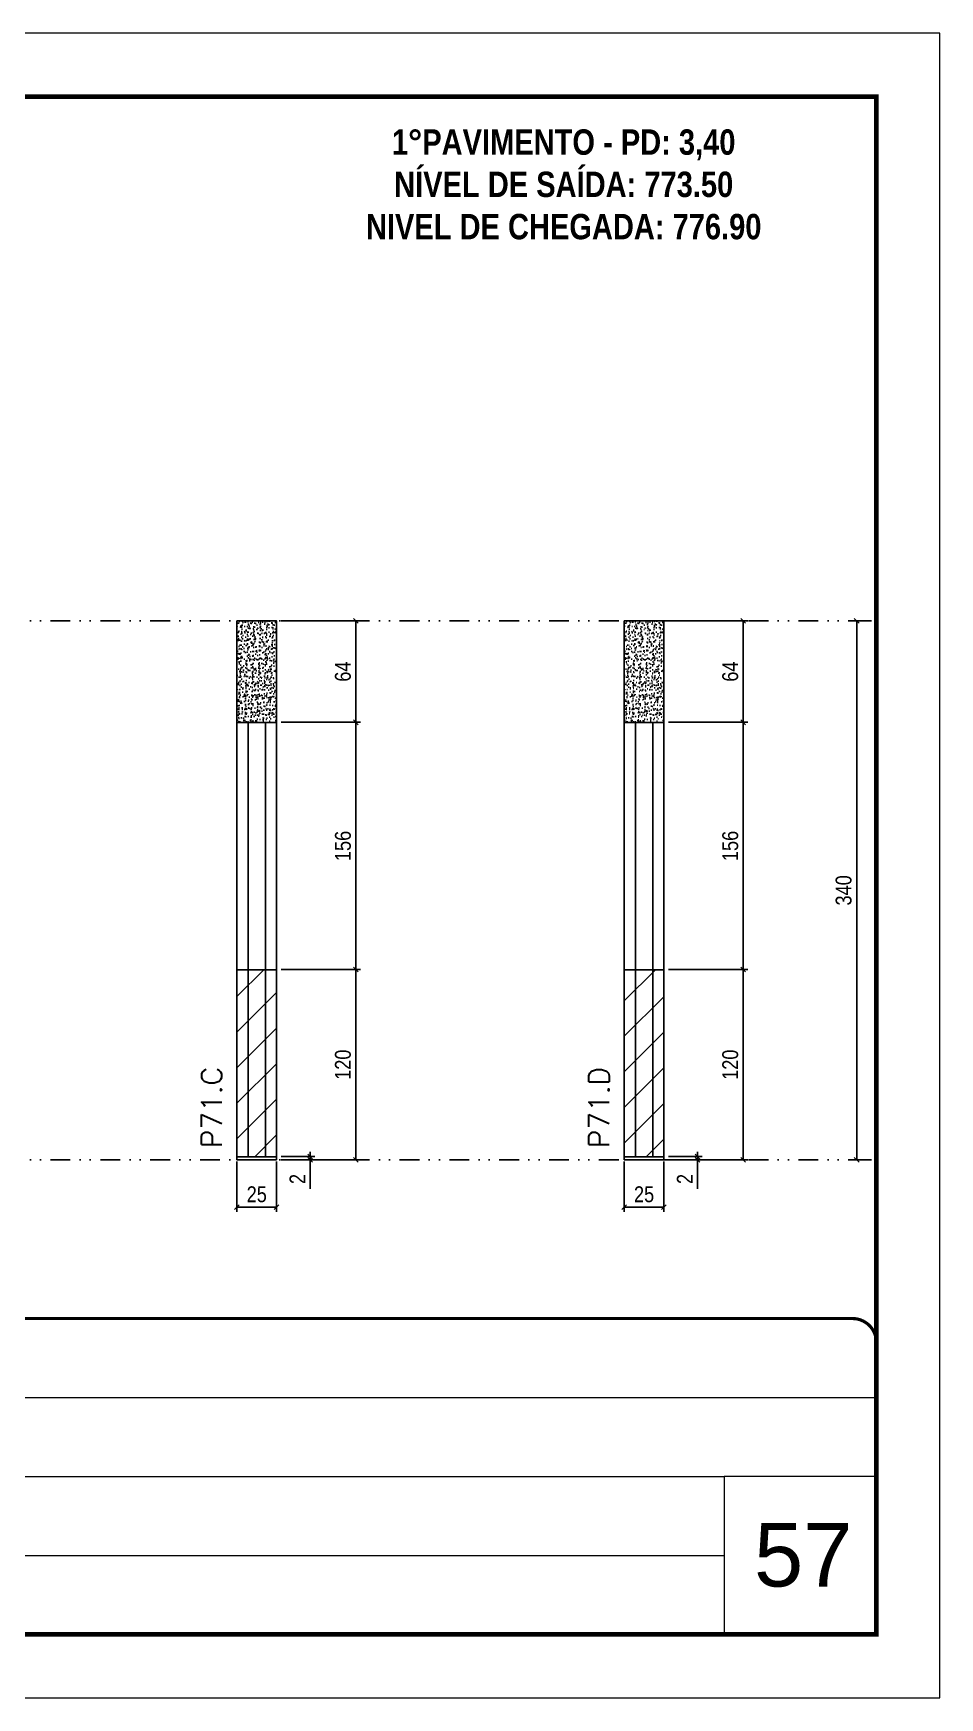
# Model space of a CAD drawing. Extents: x 14400 to 27878, y -21631 to 6985.
# Drawn here: x 15313 to 15885, y -10145 to -9095 of the extents above; entities that cross this region are included whole.
import ezdxf

# ---------------------------------------------------------------- set-up
doc = ezdxf.new("R2010")
doc.units = 0
for name, pattern in [('CONTINUO', [0]), ('DASHED', [0.75, 0.5, -0.25]), ('DIVIDE2', [0.625, 0.25, -0.125, 0, -0.125, 0, -0.125])]:
    doc.linetypes.add(name, pattern=pattern)
for name, color, linetype, lineweight in [('CARIMBO', 255, 'Continuous', 9), ('Folhas', 255, 'Continuous', 9), ('Hachura', 251, 'Continuous', 9), ('SARRAFO DE PRESSAO', 251, 'DASHED', 9), ('Texto Seção', 7, 'Continuous', 15)]:
    doc.layers.add(name, color=color, linetype=linetype, lineweight=lineweight)
for name, color, linetype in [('COTA', 241, 'Continuous'), ('NOMENCLATURA', 7, 'Continuous'), ('Nível', 160, 'Continuous'), ('Painéis', 200, 'Continuous'), ('SARR_2.2x7', 40, 'Continuous')]:
    doc.layers.add(name, color=color, linetype=linetype)
doc.styles.add('ARIAL', font='arial.ttf')
doc.styles.add('COTA TECNICA', font='techl___.ttf', dxfattribs={"height": 10})
doc.styles.add('COTA TECNICA-50', font='techl___.ttf', dxfattribs={"height": 10})
doc.styles.add('REGUA-120', font='ROMANS.shx', dxfattribs={"height": 15})
doc.styles.add('ROMANC', font='techb___.ttf', dxfattribs={"height": 2.5})
doc.dimstyles.new('COTA PAINEL-50', dxfattribs={"dimtxt": 10, "dimasz": 3, "dimexe": 3, "dimexo": 3, "dimgap": 3, "dimtad": 1, "dimdec": 1, "dimzin": 12, "dimdsep": 46, "dimtxsty": 'COTA TECNICA-50', "dimblk1": 'OBLIQUE', "dimblk2": 'OBLIQUE', "dimsah": 1, "dimcen": 0.9, "dimclrd": 4, "dimclre": 4, "dimclrt": 240, "dimadec": 1, "dimazin": 3, "dimtfac": 1, "dimtdec": 1, "dimtmove": 0, "dimatfit": 3, "dimfxl": 1, "dimtolj": 1, "dimtzin": 12, "dimarcsym": 0})
doc.dimstyles.new('PAINEL', dxfattribs={"dimtxt": 10, "dimasz": 3, "dimexe": 3, "dimexo": 3, "dimgap": 3, "dimtad": 1, "dimdec": 1, "dimzin": 12, "dimdsep": 46, "dimtxsty": 'COTA TECNICA', "dimblk1": 'OBLIQUE', "dimblk2": 'OBLIQUE', "dimsah": 1, "dimcen": 0.9, "dimclrd": 4, "dimclre": 4, "dimclrt": 240, "dimadec": 1, "dimazin": 3, "dimtfac": 1, "dimtdec": 1, "dimtmove": 0, "dimatfit": 3, "dimfxl": 1, "dimtolj": 1, "dimtzin": 12, "dimarcsym": 0})

# ---------------------------------------------------------------- blocks, each defined once
blk = doc.blocks.new('9999999999')
at = {"color": 30, "linetype": 'CONTINUO'}
for p, q in [((98564.6, 34379.6), (99584, 34379.6)), ((98564.6, 34329.8), (99488, 34329.8)), ((99584, 34329.8), (99488, 34329.8)), ((99488, 34329.8), (99488, 34230.2)), ((98564.6, 34280), (99488, 34280))]:
    blk.add_line(p, q, dxfattribs=at)
at = {"color": 30, "linetype": 'CONTINUO', "const_width": 2}
blk.add_lwpolyline([(99584, 34230.2), (99584, 34414.4, 0.414214), (99569, 34429.4), (98229, 34429.4, 0.414214), (98214, 34414.4), (98214, 34245.2, 0.414214), (98229, 34230.2), (99584, 34230.2)], format="xyb", dxfattribs=at)
at = {"layer": 'Folhas'}
blk.add_lwpolyline([(98139, 34190.2), (99624, 34190.2), (99624, 35240.2), (98139, 35240.2)], close=True, dxfattribs=at)
at = {"layer": 'Folhas', "color": 30, "const_width": 3}
blk.add_lwpolyline([(98214, 34230.2), (99584, 34230.2), (99584, 35200.2), (98214, 35200.2)], close=True, dxfattribs=at)
blk = doc.blocks.new('_Oblique')
at = {"color": 0, "linetype": 'ByBlock', "lineweight": -2}
blk.add_line((-0.5, -0.5), (0.5, 0.5), dxfattribs=at)
blk = doc.blocks.new('*D1460')
at = {"layer": 'COTA', "color": 4, "lineweight": -2, "transparency": 16777216}
for p, q in [((15441.7, -9807), (15441.7, -9838.9)), ((15466.7, -9807), (15466.7, -9838.9)), ((15441.7, -9835.9), (15466.7, -9835.9))]:
    blk.add_line(p, q, dxfattribs=at)
at = {"layer": 'Defpoints', "color": 0, "transparency": 16777216}
for p in [(15441.7, -9804), (15466.7, -9804), (15466.7, -9835.9)]:
    blk.add_point(p, dxfattribs=at)
at = {"layer": 'COTA', "color": 4, "lineweight": -2, "transparency": 16777216, "xscale": 3, "yscale": 3, "zscale": 3, "rotation": 180}
blk.add_blockref('_Oblique', (15441.7, -9835.9), dxfattribs=at)
at = {"layer": 'COTA', "color": 4, "lineweight": -2, "transparency": 16777216, "xscale": 3, "yscale": 3, "zscale": 3}
blk.add_blockref('_Oblique', (15466.7, -9835.9), dxfattribs=at)
at = {"layer": 'COTA', "color": 240, "transparency": 16777216, "insert": (15454.2, -9827.8), "char_height": 10, "attachment_point": 5, "style": 'COTA TECNICA'}
blk.add_mtext('\\A1;25', dxfattribs=at)
blk = doc.blocks.new('*D1461')
at = {"layer": 'COTA', "color": 4, "lineweight": -2, "transparency": 16777216}
for p, q in [((15469.7, -9804), (15490.9, -9804)), ((15469.7, -9806), (15490.9, -9806)), ((15487.9, -9804), (15487.9, -9801)), ((15487.9, -9804), (15487.9, -9806)), ((15487.9, -9806), (15487.9, -9824.2))]:
    blk.add_line(p, q, dxfattribs=at)
at = {"layer": 'Defpoints', "color": 0, "transparency": 16777216}
for p in [(15466.7, -9804), (15466.7, -9806), (15487.9, -9804)]:
    blk.add_point(p, dxfattribs=at)
at = {"layer": 'COTA', "color": 4, "lineweight": -2, "transparency": 16777216, "xscale": 3, "yscale": 3, "zscale": 3}
for p, rotation in [((15487.9, -9804), 270), ((15487.9, -9806), 90)]:
    blk.add_blockref('_Oblique', p, dxfattribs=dict(at, rotation=rotation))
at = {"layer": 'COTA', "color": 240, "transparency": 16777216, "insert": (15479.9, -9818.1), "char_height": 10, "attachment_point": 5, "rotation": 90, "style": 'COTA TECNICA-50'}
blk.add_mtext('\\A1;2', dxfattribs=at)
blk = doc.blocks.new('*D1462')
at = {"layer": 'COTA', "color": 4, "linetype": 'ByBlock', "lineweight": -2, "transparency": 16777216}
for p, q in [((15469.7, -9466), (15519.7, -9466)), ((15516.7, -9466), (15516.7, -9530)), ((15469.7, -9530), (15519.7, -9530))]:
    blk.add_line(p, q, dxfattribs=at)
at = {"layer": 'Defpoints', "color": 0, "linetype": 'ByBlock', "transparency": 16777216}
for p in [(15466.7, -9466), (15466.7, -9530), (15516.7, -9530)]:
    blk.add_point(p, dxfattribs=at)
at = {"layer": 'COTA', "color": 4, "linetype": 'ByBlock', "lineweight": -2, "transparency": 16777216, "xscale": 3, "yscale": 3, "zscale": 3}
for p, rotation in [((15516.7, -9466), 90), ((15516.7, -9530), 270)]:
    blk.add_blockref('_Oblique', p, dxfattribs=dict(at, rotation=rotation))
at = {"layer": 'COTA', "color": 240, "linetype": 'ByBlock', "transparency": 16777216, "insert": (15508.6, -9498), "char_height": 10, "attachment_point": 5, "rotation": 90, "style": 'COTA TECNICA'}
blk.add_mtext('\\A1;64', dxfattribs=at)
blk = doc.blocks.new('*D1463')
at = {"layer": 'COTA', "color": 4, "lineweight": -2, "transparency": 16777216}
for p, q in [((15469.7, -9686), (15519.7, -9686)), ((15516.7, -9686), (15516.7, -9806)), ((15469.7, -9806), (15519.7, -9806))]:
    blk.add_line(p, q, dxfattribs=at)
at = {"layer": 'Defpoints', "color": 0, "transparency": 16777216}
for p in [(15466.7, -9686), (15466.7, -9806), (15516.7, -9806)]:
    blk.add_point(p, dxfattribs=at)
at = {"layer": 'COTA', "color": 4, "lineweight": -2, "transparency": 16777216, "xscale": 3, "yscale": 3, "zscale": 3}
for p, rotation in [((15516.7, -9686), 90), ((15516.7, -9806), 270)]:
    blk.add_blockref('_Oblique', p, dxfattribs=dict(at, rotation=rotation))
at = {"layer": 'COTA', "color": 240, "transparency": 16777216, "insert": (15508.6, -9746), "char_height": 10, "attachment_point": 5, "rotation": 90, "style": 'COTA TECNICA'}
blk.add_mtext('\\A1;120', dxfattribs=at)
blk = doc.blocks.new('*D1785')
at = {"layer": 'COTA', "color": 4, "lineweight": -2, "transparency": 16777216}
for p, q in [((15469.7, -9530), (15519.7, -9530)), ((15516.7, -9686), (15516.7, -9530)), ((15469.7, -9686), (15519.7, -9686))]:
    blk.add_line(p, q, dxfattribs=at)
at = {"layer": 'Defpoints', "color": 0, "transparency": 16777216}
for p in [(15466.7, -9530), (15516.7, -9530), (15466.7, -9686)]:
    blk.add_point(p, dxfattribs=at)
at = {"layer": 'COTA', "color": 4, "lineweight": -2, "transparency": 16777216, "xscale": 3, "yscale": 3, "zscale": 3}
for p, rotation in [((15516.7, -9530), 90), ((15516.7, -9686), 270)]:
    blk.add_blockref('_Oblique', p, dxfattribs=dict(at, rotation=rotation))
at = {"layer": 'COTA', "color": 240, "transparency": 16777216, "insert": (15508.6, -9608), "char_height": 10, "attachment_point": 5, "rotation": 90, "style": 'COTA TECNICA'}
blk.add_mtext('\\A1;156', dxfattribs=at)
blk = doc.blocks.new('*D4780')
at = {"layer": 'COTA', "color": 4, "lineweight": -2, "transparency": 16777216}
for p, q in [((15842, -9466), (15829.6, -9466)), ((15832.6, -9806), (15832.6, -9466)), ((15842, -9806), (15829.6, -9806))]:
    blk.add_line(p, q, dxfattribs=at)
at = {"layer": 'Defpoints', "color": 0, "transparency": 16777216}
for p in [(15832.6, -9466), (15845, -9466), (15845, -9806)]:
    blk.add_point(p, dxfattribs=at)
at = {"layer": 'COTA', "color": 4, "lineweight": -2, "transparency": 16777216, "xscale": 3, "yscale": 3, "zscale": 3}
for p, rotation in [((15832.6, -9466), 90), ((15832.6, -9806), 270)]:
    blk.add_blockref('_Oblique', p, dxfattribs=dict(at, rotation=rotation))
at = {"layer": 'COTA', "color": 240, "transparency": 16777216, "insert": (15824.4, -9636), "char_height": 10, "attachment_point": 5, "rotation": 90, "style": 'COTA TECNICA'}
blk.add_mtext('\\A1;340', dxfattribs=at)
blk = doc.blocks.new('*D4789')
at = {"layer": 'COTA', "color": 4, "lineweight": -2, "transparency": 16777216}
for p, q in [((15686, -9807), (15686, -9838.9)), ((15711, -9807), (15711, -9838.9)), ((15686, -9835.9), (15711, -9835.9))]:
    blk.add_line(p, q, dxfattribs=at)
at = {"layer": 'Defpoints', "color": 0, "transparency": 16777216}
for p in [(15686, -9804), (15711, -9804), (15711, -9835.9)]:
    blk.add_point(p, dxfattribs=at)
at = {"layer": 'COTA', "color": 4, "lineweight": -2, "transparency": 16777216, "xscale": 3, "yscale": 3, "zscale": 3, "rotation": 180}
blk.add_blockref('_Oblique', (15686, -9835.9), dxfattribs=at)
at = {"layer": 'COTA', "color": 4, "lineweight": -2, "transparency": 16777216, "xscale": 3, "yscale": 3, "zscale": 3}
blk.add_blockref('_Oblique', (15711, -9835.9), dxfattribs=at)
at = {"layer": 'COTA', "color": 240, "transparency": 16777216, "insert": (15698.5, -9827.8), "char_height": 10, "attachment_point": 5, "style": 'COTA TECNICA'}
blk.add_mtext('\\A1;25', dxfattribs=at)
blk = doc.blocks.new('*D4790')
at = {"layer": 'COTA', "color": 4, "lineweight": -2, "transparency": 16777216}
for p, q in [((15714, -9804), (15735.2, -9804)), ((15714, -9806), (15735.2, -9806)), ((15732.2, -9804), (15732.2, -9801)), ((15732.2, -9804), (15732.2, -9806)), ((15732.2, -9806), (15732.2, -9824.2))]:
    blk.add_line(p, q, dxfattribs=at)
at = {"layer": 'Defpoints', "color": 0, "transparency": 16777216}
for p in [(15711, -9804), (15711, -9806), (15732.2, -9804)]:
    blk.add_point(p, dxfattribs=at)
at = {"layer": 'COTA', "color": 4, "lineweight": -2, "transparency": 16777216, "xscale": 3, "yscale": 3, "zscale": 3}
for p, rotation in [((15732.2, -9804), 270), ((15732.2, -9806), 90)]:
    blk.add_blockref('_Oblique', p, dxfattribs=dict(at, rotation=rotation))
at = {"layer": 'COTA', "color": 240, "transparency": 16777216, "insert": (15724.2, -9818.1), "char_height": 10, "attachment_point": 5, "rotation": 90, "style": 'COTA TECNICA-50'}
blk.add_mtext('\\A1;2', dxfattribs=at)
blk = doc.blocks.new('*D4791')
at = {"layer": 'COTA', "color": 4, "linetype": 'ByBlock', "lineweight": -2, "transparency": 16777216}
for p, q in [((15714, -9466), (15764, -9466)), ((15761, -9466), (15761, -9530)), ((15714, -9530), (15764, -9530))]:
    blk.add_line(p, q, dxfattribs=at)
at = {"layer": 'Defpoints', "color": 0, "linetype": 'ByBlock', "transparency": 16777216}
for p in [(15711, -9466), (15711, -9530), (15761, -9530)]:
    blk.add_point(p, dxfattribs=at)
at = {"layer": 'COTA', "color": 4, "linetype": 'ByBlock', "lineweight": -2, "transparency": 16777216, "xscale": 3, "yscale": 3, "zscale": 3}
for p, rotation in [((15761, -9466), 90), ((15761, -9530), 270)]:
    blk.add_blockref('_Oblique', p, dxfattribs=dict(at, rotation=rotation))
at = {"layer": 'COTA', "color": 240, "linetype": 'ByBlock', "transparency": 16777216, "insert": (15752.9, -9498), "char_height": 10, "attachment_point": 5, "rotation": 90, "style": 'COTA TECNICA'}
blk.add_mtext('\\A1;64', dxfattribs=at)
blk = doc.blocks.new('*D4792')
at = {"layer": 'COTA', "color": 4, "lineweight": -2, "transparency": 16777216}
for p, q in [((15714, -9686), (15764, -9686)), ((15761, -9686), (15761, -9806)), ((15714, -9806), (15764, -9806))]:
    blk.add_line(p, q, dxfattribs=at)
at = {"layer": 'Defpoints', "color": 0, "transparency": 16777216}
for p in [(15711, -9686), (15711, -9806), (15761, -9806)]:
    blk.add_point(p, dxfattribs=at)
at = {"layer": 'COTA', "color": 4, "lineweight": -2, "transparency": 16777216, "xscale": 3, "yscale": 3, "zscale": 3}
for p, rotation in [((15761, -9686), 90), ((15761, -9806), 270)]:
    blk.add_blockref('_Oblique', p, dxfattribs=dict(at, rotation=rotation))
at = {"layer": 'COTA', "color": 240, "transparency": 16777216, "insert": (15752.9, -9746), "char_height": 10, "attachment_point": 5, "rotation": 90, "style": 'COTA TECNICA'}
blk.add_mtext('\\A1;120', dxfattribs=at)
blk = doc.blocks.new('*D4788')
at = {"layer": 'COTA', "color": 4, "lineweight": -2, "transparency": 16777216}
for p, q in [((15714, -9530), (15764, -9530)), ((15761, -9686), (15761, -9530)), ((15714, -9686), (15764, -9686))]:
    blk.add_line(p, q, dxfattribs=at)
at = {"layer": 'Defpoints', "color": 0, "transparency": 16777216}
for p in [(15711, -9530), (15761, -9530), (15711, -9686)]:
    blk.add_point(p, dxfattribs=at)
at = {"layer": 'COTA', "color": 4, "lineweight": -2, "transparency": 16777216, "xscale": 3, "yscale": 3, "zscale": 3}
for p, rotation in [((15761, -9530), 90), ((15761, -9686), 270)]:
    blk.add_blockref('_Oblique', p, dxfattribs=dict(at, rotation=rotation))
at = {"layer": 'COTA', "color": 240, "transparency": 16777216, "insert": (15752.9, -9608), "char_height": 10, "attachment_point": 5, "rotation": 90, "style": 'COTA TECNICA'}
blk.add_mtext('\\A1;156', dxfattribs=at)

msp = doc.modelspace()

# ---------------------------------------------------------------- hatches: boundary and pattern name
at = {"layer": 'COTA'}
h = msp.add_hatch(dxfattribs=at)
h.set_pattern_fill('AR-CONC', color=256, scale=0.03)
h.set_pattern_definition([(50, (0, 44), (5.4655401, -0.4781726), [0.5715, -6.2865]), (355, (0, 44), (-1.0573026, 5.7317054), [0.4572, -5.0292175]), (100.451445, (0.4555, 43.96), (4.4082374, 5.2535326), [0.4857003, -5.3427073]), (46.1842, (0, 45.524), (8.1323712, -1.2612698), [0.85725, -9.42975]), (96.63556, (0.678, 45.419), (7.122124, 7.4227837), [0.7285507, -8.0140682]), (351.18415, (0, 45.524), (7.122124, 7.4227837), [0.685799, -7.543792]), (21, (0.762, 45.143), (4.5484317, -3.067956), [0.5715, -6.2865]), (326, (0.762, 45.143), (1.8540609, 5.525639), [0.4572, -5.0292]), (71.451445, (1.141, 44.8873), (6.4024926, 2.457683), [0.4857003, -5.3426981]), (37.5, (0, 44), (0.0926581, 2.53665117), [0, -4.96824, 0, -5.1054, 0, -5.04825]), (7.5, (0, 44), (2.00458988, 3.00541724), [0, -2.91084, 0, -4.85394, 0, -1.92405]), (327.5, (-1.6993, 44), (4.06771786, -0.17186232), [0, -1.905, 0, -5.9436, 0, -7.8867]), (317.5, (-2.4613, 44), (4.44387544, 0.7627947), [0, -2.4765, 0, -3.94716, 0, -5.6007])])
h.paths.add_polyline_path([(15466.71, -9466.04), (15441.71, -9466.04), (15441.71, -9530.04), (15466.71, -9530.04)])
h = msp.add_hatch(dxfattribs=at)
h.set_pattern_fill('AR-CONC', color=256, scale=0.03)
h.set_pattern_definition([(50, (244.338, 44), (5.4655401, -0.4781726), [0.5715, -6.2865]), (355, (244.338, 44), (-1.0573026, 5.7317054), [0.4572, -5.0292175]), (100.451445, (244.7933, 43.96), (4.4082374, 5.2535326), [0.4857003, -5.3427073]), (46.1842, (244.338, 45.524), (8.1323712, -1.2612698), [0.85725, -9.42975]), (96.63556, (245.0155, 45.419), (7.122124, 7.4227837), [0.7285507, -8.0140682]), (351.18415, (244.338, 45.524), (7.122124, 7.4227837), [0.685799, -7.543792]), (21, (245.1, 45.143), (4.5484317, -3.067956), [0.5715, -6.2865]), (326, (245.1, 45.143), (1.8540609, 5.525639), [0.4572, -5.0292]), (71.451445, (245.479, 44.8873), (6.4024926, 2.457683), [0.4857003, -5.3426981]), (37.5, (244.3378, 44), (0.0926581, 2.53665117), [0, -4.96824, 0, -5.1054, 0, -5.04825]), (7.5, (244.3378, 44), (2.00458988, 3.00541724), [0, -2.91084, 0, -4.85394, 0, -1.92405]), (327.5, (242.6386, 44), (4.06771786, -0.17186232), [0, -1.905, 0, -5.9436, 0, -7.8867]), (317.5, (241.8766, 44), (4.44387544, 0.7627947), [0, -2.4765, 0, -3.94716, 0, -5.6007])])
h.paths.add_polyline_path([(15711.04, -9466.04), (15686.04, -9466.04), (15686.04, -9530.04), (15711.04, -9530.04)])
at = {"layer": 'Hachura'}
h = msp.add_hatch(dxfattribs=at)
h.set_pattern_fill('ANSI31', color=256, scale=5)
h.paths.add_polyline_path([(14583.08, -9530.04), (14583.08, -9648.04), (14804.08, -9648.04), (14804.08, -9530.04)])
h.paths.add_polyline_path([(14583.08, -9648.04), (14583.08, -9682.04), (14804.08, -9682.04), (14804.08, -9648.04)])
h.paths.add_polyline_path([(14583.08, -9682.04), (14583.08, -9804.04), (14804.08, -9804.04), (14804.08, -9682.04)])
h.paths.add_polyline_path([(15246.05, -9804.04), (15246.05, -9682.04), (15025.05, -9682.04), (15025.05, -9804.04)])
h.paths.add_polyline_path([(15246.05, -9682.04), (15246.05, -9574.04), (15025.05, -9574.04), (15025.05, -9682.04)])
h.paths.add_polyline_path([(15441.71, -9804.04), (15466.71, -9804.04), (15466.71, -9686.04), (15441.71, -9686.04)])
h.paths.add_polyline_path([(15711.04, -9686.04), (15686.04, -9686.04), (15686.04, -9804.04), (15711.04, -9804.04)])

# ---------------------------------------------------------------- linework, layer by layer
at = {"layer": 'COTA', "linetype": 'ByBlock'}
for points in [[(15441.71, -9530.04), (15466.71, -9530.04), (15466.71, -9466.04), (15441.71, -9466.04)], [(15686.04, -9530.04), (15711.04, -9530.04), (15711.04, -9466.04), (15686.04, -9466.04)]]:
    msp.add_lwpolyline(points, close=True, dxfattribs=at)
at = {"layer": 'Nível', "color": 4, "linetype": 'DIVIDE2', "ltscale": 50}
for p, q in [((14474.97, -9466.04), (15844.97, -9466.04)), ((14474.97, -9806.04), (15844.97, -9806.04))]:
    msp.add_line(p, q, dxfattribs=at)
at = {"layer": 'Painéis'}
for p, q in [((15441.71, -9530.04), (15441.71, -9804.04)), ((15441.71, -9530.04), (15466.71, -9530.04)), ((15466.71, -9530.04), (15466.71, -9804.04)), ((15686.04, -9530.04), (15686.04, -9804.04)), ((15686.04, -9530.04), (15711.04, -9530.04)), ((15711.04, -9530.04), (15711.04, -9804.04)), ((15441.71, -9686.04), (15466.71, -9686.04)), ((15686.04, -9686.04), (15711.04, -9686.04)), ((15441.71, -9804.04), (15466.71, -9804.04)), ((15441.71, -9804.04), (15466.71, -9804.04)), ((15441.71, -9806.04), (15441.71, -9804.04)), ((15466.71, -9806.04), (15441.71, -9806.04)), ((15466.71, -9804.04), (15466.71, -9806.04)), ((15686.04, -9804.04), (15711.04, -9804.04)), ((15686.04, -9804.04), (15711.04, -9804.04)), ((15686.04, -9806.04), (15686.04, -9804.04)), ((15711.04, -9806.04), (15686.04, -9806.04)), ((15711.04, -9804.04), (15711.04, -9806.04))]:
    msp.add_line(p, q, dxfattribs=at)
at = {"layer": 'SARR_2.2x7'}
for p, q in [((15448.71, -9530.04), (15448.71, -9804.04)), ((15448.71, -9530.04), (15448.71, -9530.04)), ((15459.71, -9530.04), (15459.71, -9804.04)), ((15459.71, -9530.04), (15459.71, -9530.04)), ((15693.04, -9530.04), (15693.04, -9804.04)), ((15693.04, -9530.04), (15693.04, -9530.04)), ((15704.04, -9530.04), (15704.04, -9804.04)), ((15704.04, -9530.04), (15704.04, -9530.04)), ((15448.71, -9686.04), (15448.71, -9686.04)), ((15459.71, -9686.04), (15459.71, -9686.04)), ((15693.04, -9686.04), (15693.04, -9686.04)), ((15704.04, -9686.04), (15704.04, -9686.04))]:
    msp.add_line(p, q, dxfattribs=at)

# ---------------------------------------------------------------- block references
at = {"layer": 'SARRAFO DE PRESSAO', "color": 6, "linetype": 'ByBlock'}
msp.add_blockref('9999999999', (-83739.01, -44335.53), dxfattribs=at)

# ---------------------------------------------------------------- texts
at = {"layer": 'CARIMBO', "style": 'ARIAL'}
msp.add_text('57', height=40, dxfattribs=at).set_placement((15767.83, -10075.18))
at = {"layer": 'NOMENCLATURA', "color": 2, "insert": (15647.81, -9129.26), "char_height": 16, "attachment_point": 2, "style": 'ROMANC'}
msp.add_mtext_dynamic_manual_height_columns('\\P1°PAVIMENTO - PD: 3,40\\PNÍVEL DE SAÍDA: 773.50\\PNIVEL DE CHEGADA: 776.90', width=432.3511, gutter_width=1, heights=[0], dxfattribs=at)
at = {"layer": 'Texto Seção', "char_height": 13, "width": 370.6998, "attachment_point": 7, "rotation": 90, "style": 'REGUA-120'}
for s, insert in [('P71.C', (15432.26, -9798.63)), ('P71.D', (15676.59, -9798.63))]:
    msp.add_mtext(s, dxfattribs=dict(at, insert=insert))

# ---------------------------------------------------------------- dimensions: what is measured, and where the dimension line sits
at = {"layer": 'COTA', "linetype": 'ByBlock'}
for base, p1, p2, picture, middle in [((15516.7, -9530.04), (15466.71, -9466.04), (15466.71, -9530.04), '*D1462', (15508.59, -9498.04)), ((15761.03, -9530.04), (15711.04, -9466.04), (15711.04, -9530.04), '*D4791', (15752.93, -9498.04))]:
    dim = msp.add_linear_dim(base=base, p1=p1, p2=p2, angle=90, dimstyle='PAINEL', dxfattribs=at)
    dim.commit()
    dim.dimension.update_dxf_attribs({"geometry": picture, "text_midpoint": middle})
at = {"layer": 'COTA'}
for base, p1, p2, picture, middle in [((15832.59, -9466.04), (15844.97, -9806.04), (15844.97, -9466.04), '*D4780', (15824.37, -9636.04)), ((15516.7, -9530.04), (15466.71, -9686.04), (15466.71, -9530.04), '*D1785', (15508.59, -9608.04)), ((15761.03, -9530.04), (15711.04, -9686.04), (15711.04, -9530.04), '*D4788', (15752.92, -9608.04)), ((15516.7, -9806.04), (15466.71, -9686.04), (15466.71, -9806.04), '*D1463', (15508.59, -9746.04)), ((15761.03, -9806.04), (15711.04, -9686.04), (15711.04, -9806.04), '*D4792', (15752.93, -9746.04))]:
    dim = msp.add_linear_dim(base=base, p1=p1, p2=p2, angle=90, dimstyle='PAINEL', dxfattribs=at)
    dim.commit()
    dim.dimension.update_dxf_attribs({"geometry": picture, "text_midpoint": middle})
for base, p1, p2, picture, middle in [((15466.71, -9835.94), (15441.71, -9804.04), (15466.71, -9804.04), '*D1460', (15454.21, -9827.83)), ((15711.04, -9835.94), (15686.04, -9804.04), (15711.04, -9804.04), '*D4789', (15698.54, -9827.83))]:
    dim = msp.add_linear_dim(base=base, p1=p1, p2=p2, dimstyle='PAINEL', override={"dimarcsym": 2}, dxfattribs=at)
    dim.commit()
    dim.dimension.update_dxf_attribs({"geometry": picture, "text_midpoint": middle})
for base, p1, p2, picture, middle in [((15487.9, -9804.04), (15466.71, -9806.04), (15466.71, -9804.04), '*D1461', (15487.9, -9818.1)), ((15732.24, -9804.04), (15711.04, -9806.04), (15711.04, -9804.04), '*D4790', (15732.24, -9818.1))]:
    dim = msp.add_linear_dim(base=base, p1=p1, p2=p2, angle=90, dimstyle='COTA PAINEL-50', dxfattribs=at)
    dim.commit()
    dim.dimension.update_dxf_attribs({"geometry": picture, "text_midpoint": middle, "dimtype": 160})

doc.saveas('drawing.dxf')
